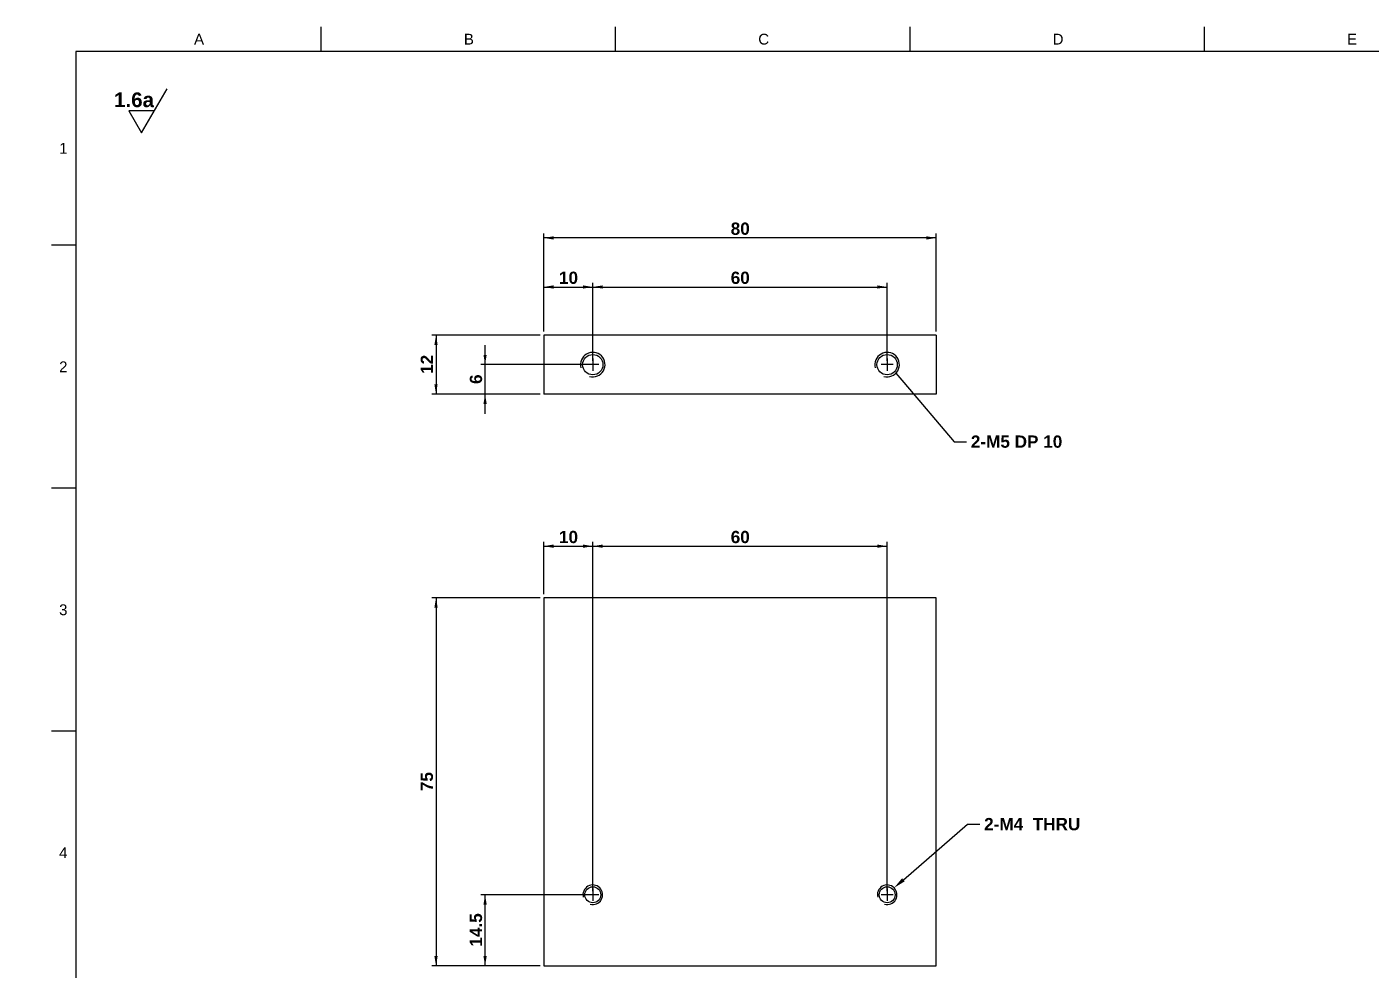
# Model space of a CAD drawing. Header units: millimetres. Extents: x 0 to 416, y -34 to 292.
# Drawn here: x 0 to 274, y 99.8 to 292 of the extents above; entities that cross this region are included whole.
import ezdxf
from ezdxf import colors
from ezdxf.entities.mleader import LeaderData, LeaderLine
from ezdxf.enums import TextEntityAlignment as Align
from ezdxf.lldxf.tags import DXFTag
from ezdxf.math import Vec2, Vec3

# ---------------------------------------------------------------- set-up
doc = ezdxf.new("R2010")
doc.units = ezdxf.units.MM
for name, color, linetype in [('Default', 7, 'Continuous'), ('LOGO', 7, 'Continuous'), ('MEC-000333184', 7, 'Continuous'), ('Template', 7, 'Continuous')]:
    doc.layers.add(name, color=color, linetype=linetype)
doc.styles.add('SEACAD_Arial', font='')
doc.styles.add('SEACAD_ArialB', font='arialbd.ttf')
doc.styles.get('SEACAD_Arial').set_extended_font_data('Arial')
tags = doc.linetypes.add('CENTER2', pattern=[28.575, 19.05, -3.175, 3.175, -3.175]).pattern_tags.tags
tags[10:11] = [DXFTag(74, 4), DXFTag(75, 0), DXFTag(340, '0'), DXFTag(46, 0.0), DXFTag(50, 0.0), DXFTag(44, 0.0), DXFTag(45, 0.0)]
tags[8:9] = [DXFTag(74, 4), DXFTag(75, 0), DXFTag(340, '0'), DXFTag(46, 0.0), DXFTag(50, 0.0), DXFTag(44, 0.0), DXFTag(45, 0.0)]
tags[6:7] = [DXFTag(74, 4), DXFTag(75, 0), DXFTag(340, '0'), DXFTag(46, 0.0), DXFTag(50, 0.0), DXFTag(44, 0.0), DXFTag(45, 0.0)]
tags[4:5] = [DXFTag(74, 4), DXFTag(75, 0), DXFTag(340, '0'), DXFTag(46, 0.0), DXFTag(50, 0.0), DXFTag(44, 0.0), DXFTag(45, 0.0)]
doc.dimstyles.new('STD', dxfattribs={"dimtxt": 2.5, "dimasz": 2, "dimexe": 0.875, "dimexo": 0.75, "dimtad": 1, "dimdec": 3, "dimdsep": 46, "dimtxsty": 'SEACAD_Arial', "dimblk1": '_SE_FILLED', "dimblk2": '_SE_FILLED', "dimsah": 1, "dimcen": 1.25, "dimadec": 1, "dimazin": 0, "dimtfac": 0.7, "dimtdec": 4, "dimtmove": 0, "dimatfit": 3, "dimfxl": 1, "dimarcsym": 0})

# ---------------------------------------------------------------- blocks, each defined once
blk = doc.blocks.new('SEANNOT_GROUP')
at = {"layer": 'Default', "color": 7, "linetype": 'Continuous'}
for p, q in [((23.38, 270.4), (28.58, 279.4)), ((20.78, 274.9), (23.38, 270.4)), ((25.98, 274.9), (20.78, 274.9))]:
    blk.add_line(p, q, dxfattribs=at)
at = {"layer": 'Default', "color": 7, "linetype": 'Continuous', "style": 'SEACAD_ArialB'}
blk.add_text('1.6a', height=3, dxfattribs=at).set_placement((17.76, 278.65), align=Align.TOP_LEFT)
blk = doc.blocks.new('SEANNOT_GROUP1')
at = {"layer": 'Default', "color": 7, "linetype": 'CENTER2'}
for p, q in [((116.59, 115.19), (114.09, 115.19)), ((115.34, 116.44), (115.34, 113.94))]:
    blk.add_line(p, q, dxfattribs=at)
blk = doc.blocks.new('SEANNOT_GROUP2')
at = {"layer": 'Default', "color": 7, "linetype": 'CENTER2'}
for p, q in [((176.59, 115.19), (174.09, 115.19)), ((175.34, 116.44), (175.34, 113.94))]:
    blk.add_line(p, q, dxfattribs=at)
blk = doc.blocks.new('SEANNOT_GROUP3')
at = {"layer": 'Default', "color": 7, "linetype": 'CENTER2'}
for p, q in [((116.59, 223.19), (114.09, 223.19)), ((115.34, 224.44), (115.34, 221.94))]:
    blk.add_line(p, q, dxfattribs=at)
blk = doc.blocks.new('SEANNOT_GROUP4')
at = {"layer": 'Default', "color": 7, "linetype": 'CENTER2'}
for p, q in [((176.59, 223.19), (174.09, 223.19)), ((175.34, 224.44), (175.34, 221.94))]:
    blk.add_line(p, q, dxfattribs=at)
blk = doc.blocks.new('_SE_FILLED')
at = {"color": 0}
blk.add_line((0, 0), (-1, 0), dxfattribs=at)
blk.add_solid([(0, 0), (-1, -0.1665), (-1, 0.1665), (0, 0)], dxfattribs=at)
blk = doc.blocks.new('SE')
at = {"layer": 'MEC-000333184', "color": 7, "linetype": 'Continuous'}
for p, q in [((185.34, 175.69), (105.34, 175.69)), ((105.34, 175.69), (105.34, 100.69)), ((185.34, 100.69), (185.34, 175.69)), ((105.34, 100.69), (185.34, 100.69))]:
    blk.add_line(p, q, dxfattribs=at)
for centre in [(115.34, 115.19), (175.34, 115.19)]:
    blk.add_circle(centre, 1.62, dxfattribs=at)
for centre in [(115.34, 115.19), (175.34, 115.19)]:
    blk.add_arc(centre, 2, 255, 195, dxfattribs=at)
blk = doc.blocks.new('SE1')
at = {"layer": 'MEC-000333184', "color": 7, "linetype": 'Continuous'}
for p, q in [((185.34, 229.19), (105.34, 229.19)), ((105.34, 229.19), (105.34, 217.19)), ((185.34, 229.19), (185.34, 217.19)), ((185.34, 217.19), (105.34, 217.19))]:
    blk.add_line(p, q, dxfattribs=at)
for centre in [(115.34, 223.19), (175.34, 223.19)]:
    blk.add_circle(centre, 2.07, dxfattribs=at)
for centre in [(115.34, 223.19), (175.34, 223.19)]:
    blk.add_arc(centre, 2.5, 255, 195, dxfattribs=at)
blk = doc.blocks.new('DMBLK37')
at = {"layer": 'Default', "linetype": 'Continuous'}
for points in [[(83.06, 173.69), (83.72, 173.69), (83.39, 175.69)], [(83.06, 102.69), (83.39, 100.69), (83.72, 102.69)]]:
    blk.add_hatch(color=7, dxfattribs=at).paths.add_polyline_path(points)
at = {"layer": 'Default', "color": 7, "linetype": 'Continuous'}
for p, q in [((104.59, 175.69), (82.52, 175.69)), ((83.39, 175.69), (83.39, 100.69)), ((104.59, 100.69), (82.52, 100.69))]:
    blk.add_line(p, q, dxfattribs=at)
at = {"layer": 'Default', "color": 7, "linetype": 'Continuous', "style": 'SEACAD_ArialB'}
blk.add_text('75', height=2.5, rotation=90, dxfattribs=at).set_placement((80.27, 136.3), align=Align.TOP_LEFT)
blk = doc.blocks.new('DMBLK38')
at = {"layer": 'Default', "linetype": 'Continuous'}
for points in [[(83.06, 227.19), (83.72, 227.19), (83.39, 229.19)], [(83.06, 219.19), (83.39, 217.19), (83.72, 219.19)]]:
    blk.add_hatch(color=7, dxfattribs=at).paths.add_polyline_path(points)
at = {"layer": 'Default', "color": 7, "linetype": 'Continuous'}
for p, q in [((104.59, 229.19), (82.52, 229.19)), ((83.39, 229.19), (83.39, 217.19)), ((104.59, 217.19), (82.52, 217.19))]:
    blk.add_line(p, q, dxfattribs=at)
at = {"layer": 'Default', "color": 7, "linetype": 'Continuous', "style": 'SEACAD_ArialB'}
blk.add_text('12', height=2.5, rotation=90, dxfattribs=at).set_placement((80.27, 221.31), align=Align.TOP_LEFT)
blk = doc.blocks.new('DMBLK39')
at = {"layer": 'Default', "linetype": 'Continuous'}
for points in [[(107.34, 249.34), (105.34, 249.01), (107.34, 248.68)], [(183.34, 249.34), (183.34, 248.68), (185.34, 249.01)]]:
    blk.add_hatch(color=7, dxfattribs=at).paths.add_polyline_path(points)
at = {"layer": 'Default', "color": 7, "linetype": 'Continuous'}
for p, q in [((105.34, 229.94), (105.34, 249.89)), ((185.34, 229.94), (185.34, 249.89)), ((185.34, 249.01), (105.34, 249.01))]:
    blk.add_line(p, q, dxfattribs=at)
at = {"layer": 'Default', "color": 7, "linetype": 'Continuous', "style": 'SEACAD_ArialB'}
blk.add_text('80', height=2.5, dxfattribs=at).set_placement((143.45, 252.14), align=Align.TOP_LEFT)
blk = doc.blocks.new('DMBLK40')
at = {"layer": 'Default', "linetype": 'Continuous'}
for points in [[(107.34, 239.34), (105.34, 239.01), (107.34, 238.68)], [(113.34, 239.34), (113.34, 238.68), (115.34, 239.01)]]:
    blk.add_hatch(color=7, dxfattribs=at).paths.add_polyline_path(points)
at = {"layer": 'Default', "color": 7, "linetype": 'Continuous'}
for p, q in [((105.34, 229.94), (105.34, 239.89)), ((105.34, 239.01), (115.34, 239.01)), ((115.34, 223.94), (115.34, 239.89))]:
    blk.add_line(p, q, dxfattribs=at)
at = {"layer": 'Default', "color": 7, "linetype": 'Continuous', "style": 'SEACAD_ArialB'}
blk.add_text('10', height=2.5, dxfattribs=at).set_placement((108.45, 242.14), align=Align.TOP_LEFT)
blk = doc.blocks.new('DMBLK41')
at = {"layer": 'Default', "linetype": 'Continuous'}
for points in [[(117.34, 239.34), (115.34, 239.01), (117.34, 238.68)], [(173.34, 239.34), (173.34, 238.68), (175.34, 239.01)]]:
    blk.add_hatch(color=7, dxfattribs=at).paths.add_polyline_path(points)
at = {"layer": 'Default', "color": 7, "linetype": 'Continuous'}
for p, q in [((115.34, 223.94), (115.34, 239.89)), ((115.34, 239.01), (175.34, 239.01)), ((175.34, 223.94), (175.34, 239.89))]:
    blk.add_line(p, q, dxfattribs=at)
at = {"layer": 'Default', "color": 7, "linetype": 'Continuous', "style": 'SEACAD_ArialB'}
blk.add_text('60', height=2.5, dxfattribs=at).set_placement((143.45, 242.14), align=Align.TOP_LEFT)
blk = doc.blocks.new('DMBLK42')
at = {"layer": 'Default', "linetype": 'Continuous'}
for points in [[(93.06, 225.19), (93.39, 223.19), (93.72, 225.19)], [(93.06, 215.19), (93.72, 215.19), (93.39, 217.19)]]:
    blk.add_hatch(color=7, dxfattribs=at).paths.add_polyline_path(points)
at = {"layer": 'Default', "color": 7, "linetype": 'Continuous'}
for p, q in [((93.39, 213.19), (93.39, 227.19)), ((114.59, 223.19), (92.52, 223.19)), ((104.59, 217.19), (92.52, 217.19))]:
    blk.add_line(p, q, dxfattribs=at)
at = {"layer": 'Default', "color": 7, "linetype": 'Continuous', "style": 'SEACAD_ArialB'}
blk.add_text('6', height=2.5, rotation=90, dxfattribs=at).set_placement((90.27, 219.25), align=Align.TOP_LEFT)
blk = doc.blocks.new('DMBLK43')
at = {"layer": 'Default', "linetype": 'Continuous'}
for points in [[(93.06, 113.19), (93.72, 113.19), (93.39, 115.19)], [(93.06, 102.69), (93.39, 100.69), (93.72, 102.69)]]:
    blk.add_hatch(color=7, dxfattribs=at).paths.add_polyline_path(points)
at = {"layer": 'Default', "color": 7, "linetype": 'Continuous'}
for p, q in [((114.59, 115.19), (92.52, 115.19)), ((93.39, 100.69), (93.39, 115.19)), ((104.59, 100.69), (92.52, 100.69))]:
    blk.add_line(p, q, dxfattribs=at)
at = {"layer": 'Default', "color": 7, "linetype": 'Continuous', "style": 'SEACAD_ArialB'}
blk.add_text('14.5', height=2.5, rotation=90, dxfattribs=at).set_placement((90.27, 104.63), align=Align.TOP_LEFT)
blk = doc.blocks.new('DMBLK44')
at = {"layer": 'Default', "linetype": 'Continuous'}
for points in [[(107.34, 186.54), (105.34, 186.21), (107.34, 185.87)], [(113.34, 186.54), (113.34, 185.87), (115.34, 186.21)]]:
    blk.add_hatch(color=7, dxfattribs=at).paths.add_polyline_path(points)
at = {"layer": 'Default', "color": 7, "linetype": 'Continuous'}
for p, q in [((105.34, 176.44), (105.34, 187.08)), ((115.34, 115.94), (115.34, 187.08)), ((105.34, 186.21), (115.34, 186.21))]:
    blk.add_line(p, q, dxfattribs=at)
at = {"layer": 'Default', "color": 7, "linetype": 'Continuous', "style": 'SEACAD_ArialB'}
blk.add_text('10', height=2.5, dxfattribs=at).set_placement((108.45, 189.33), align=Align.TOP_LEFT)
blk = doc.blocks.new('DMBLK45')
at = {"layer": 'Default', "linetype": 'Continuous'}
for points in [[(117.34, 186.54), (115.34, 186.21), (117.34, 185.87)], [(173.34, 186.54), (173.34, 185.87), (175.34, 186.21)]]:
    blk.add_hatch(color=7, dxfattribs=at).paths.add_polyline_path(points)
at = {"layer": 'Default', "color": 7, "linetype": 'Continuous'}
for p, q in [((115.34, 115.94), (115.34, 187.08)), ((175.34, 115.94), (175.34, 187.08)), ((115.34, 186.21), (175.34, 186.21))]:
    blk.add_line(p, q, dxfattribs=at)
at = {"layer": 'Default', "color": 7, "linetype": 'Continuous', "style": 'SEACAD_ArialB'}
blk.add_text('60', height=2.5, dxfattribs=at).set_placement((143.45, 189.33), align=Align.TOP_LEFT)
blk = doc.blocks.new('_Dot')
at = {"color": 0, "linetype": 'ByBlock', "lineweight": -2}
blk.add_line((-0.5, 0), (-1, 0), dxfattribs=at)
at = {"color": 0, "linetype": 'ByBlock', "const_width": 0.5}
blk.add_lwpolyline([(-0.25, 0, 1), (0.25, 0, 1)], format="xyb", close=True, dxfattribs=at)

msp = doc.modelspace()

# ---------------------------------------------------------------- linework, layer by layer
at = {"layer": 'Template', "color": 7, "linetype": 'Continuous'}
for p, q in [((60, 287), (60, 292)), ((120, 287), (120, 292)), ((180, 287), (180, 292)), ((240, 287), (240, 292)), ((10, 287), (10, 10)), ((411, 287), (10, 287)), ((10, 247.5), (5, 247.5)), ((10, 198), (5, 198)), ((10, 148.5), (5, 148.5))]:
    msp.add_line(p, q, dxfattribs=at)

# ---------------------------------------------------------------- block references
at = {"layer": 'Default'}
for name in ['SEANNOT_GROUP', 'SE1', 'SEANNOT_GROUP3', 'SEANNOT_GROUP4', 'SE', 'SEANNOT_GROUP1', 'SEANNOT_GROUP2']:
    msp.add_blockref(name, (0, 0), dxfattribs=at)

# ---------------------------------------------------------------- dimensions: what is measured, and where the dimension line sits
at = {"layer": 'Default', "color": 7, "linetype": 'Continuous'}
for base, p1, p2, picture, middle in [((105.341, 249.0116), (185.341, 229.1949), (105.341, 229.1949), 'DMBLK39', (145.341, 249.0116)), ((115.341, 239.0116), (105.341, 229.1949), (115.341, 223.1949), 'DMBLK40', (110.341, 239.0116)), ((115.341, 186.2079), (105.341, 175.6884), (115.341, 115.1884), 'DMBLK44', (110.341, 186.2079))]:
    dim = msp.add_linear_dim(base=base, p1=p1, p2=p2, text='\\A1;<>', dimstyle='STD', dxfattribs=at)
    dim.commit()
    dim.dimension.update_dxf_attribs({"geometry": picture, "text_midpoint": middle, "dimtype": 160})
for base, p1, p2, angle, picture, middle, dimtype in [((115.341, 239.0116), (115.341, 223.1949), (175.341, 223.1949), 0, 'DMBLK41', (145.341, 239.0116), 161), ((83.3909, 229.1949), (105.341, 229.1949), (105.341, 217.1949), 270, 'DMBLK38', (83.3909, 223.1949), 161), ((93.3909, 223.1949), (105.341, 217.1949), (115.341, 223.1949), 90, 'DMBLK42', (93.3909, 220.1949), 160), ((115.341, 186.2079), (115.341, 115.1884), (175.341, 115.1884), 0, 'DMBLK45', (145.341, 186.2079), 161), ((83.3909, 175.6884), (105.341, 175.6884), (105.341, 100.6884), 270, 'DMBLK37', (83.3909, 138.1884), 161), ((93.3909, 115.1884), (105.341, 100.6884), (115.341, 115.1884), 90, 'DMBLK43', (93.3909, 107.9384), 160)]:
    dim = msp.add_linear_dim(base=base, p1=p1, p2=p2, angle=angle, text='\\A1;<>', dimstyle='STD', dxfattribs=at)
    dim.commit()
    dim.dimension.update_dxf_attribs({"geometry": picture, "text_midpoint": middle, "dimtype": dimtype})

# ---------------------------------------------------------------- leaders
ml = msp.add_multileader_mtext('Standard', dxfattribs=at)
ml.set_content('{\\pxsm0.9;\\fArial|b1||i0||c0|p34;\\W1.;2-M5 DP 10\\P}', color=256)
ml.set_leader_properties()
ml.set_arrow_properties(name='_SE_FILLED')
ml.build(insert=Vec2(0, 0))
ml.multileader.update_dxf_attribs({"dogleg_length": 2.5, "arrow_head_size": 2.5})
ctx = ml.context
ctx.base_point, ctx.char_height, ctx.arrow_head_size, ctx.landing_gap_size = Vec3(190.4009, 208.2388), 2.5, 2.5, 0.875
notes = []
notes.append((ctx, [(0, (1, 1, 0), (189.0259, 207.4888), (1, 0), 2.5, [(0, [(177.1088, 221.4271)], 0, [])])]))
ctx.mtext.insert = Vec3(192.4009, 208.7601)
ml = msp.add_multileader_mtext('Standard', dxfattribs=at)
ml.set_content('{\\pxsm0.9;\\fArial|b1||i0||c0|p34;\\W1.;2-M4  THRU\\P}', color=256)
ml.set_leader_properties()
ml.build(insert=Vec2(0, 0))
ml.multileader.update_dxf_attribs({"dogleg_length": 2.5, "arrow_head_size": 2.5})
ctx = ml.context
ctx.base_point, ctx.char_height, ctx.arrow_head_size, ctx.landing_gap_size = Vec3(193.1118, 130.3129), 2.5, 2.5, 0.875
notes.append((ctx, [(0, (1, 1, 0), (191.7368, 129.5629), (1, 0), 2.5, [(0, [(176.7553, 116.6026)], 0, [])])]))
ctx.mtext.insert = Vec3(195.1118, 130.8341)
at = {"layer": 'LOGO', "color": 7, "linetype": 'Continuous'}
ml = msp.add_multileader_mtext('Standard', dxfattribs=at)
ml.set_content('{\\pxsm0.9;\\fArial|b0||i0||c0|p34;\\W1.;CONFIDENTIAL\\P}', color=256)
ml.set_leader_properties()
ml.set_arrow_properties(name='DOT')
ml.build(insert=Vec2(0, 0))
ml.multileader.update_dxf_attribs({"leader_type": 0, "text_left_attachment_type": 4, "text_right_attachment_type": 4, "dogleg_length": 0, "arrow_head_size": 2.4})
ctx = ml.context
ctx.base_point, ctx.char_height, ctx.arrow_head_size, ctx.landing_gap_size = Vec3(377.1604, 289.9423), 3, 2.4, 1.05
ctx.left_attachment, ctx.right_attachment = 4, 4
notes.append((ctx, [(0, (0, 0, 0), (0, 0), (1, 0), 1, [])]))
ctx.mtext.insert = Vec3(379.1604, 291.4678)
at = {"layer": 'Template', "color": 7, "linetype": 'Continuous'}
ml = msp.add_multileader_mtext('Standard', dxfattribs=at)
ml.set_content('{\\pxsm0.9;\\fArial|b0||i0||c0|p34;\\W1.;C\\P}', color=256)
ml.set_leader_properties()
ml.set_arrow_properties(name='DOT')
ml.build(insert=Vec2(0, 0))
ml.multileader.update_dxf_attribs({"leader_type": 0, "dogleg_length": 0, "arrow_head_size": 1.76})
ctx = ml.context
ctx.base_point, ctx.char_height, ctx.arrow_head_size, ctx.landing_gap_size = Vec3(147.0652, 289.4813), 2.2, 1.76, 0.77
notes.append((ctx, [(0, (0, 0, 0), (0, 0), (1, 0), 1, [])]))
ctx.mtext.insert = Vec3(149.0652, 290.6)
ml = msp.add_multileader_mtext('Standard', dxfattribs=at)
ml.set_content('{\\pxsm0.9;\\fArial|b0||i0||c0|p34;\\W1.;A\\P}', color=256)
ml.set_leader_properties()
ml.set_arrow_properties(name='DOT')
ml.build(insert=Vec2(0, 0))
ml.multileader.update_dxf_attribs({"leader_type": 0, "dogleg_length": 0, "arrow_head_size": 1.76})
ctx = ml.context
ctx.base_point, ctx.char_height, ctx.arrow_head_size, ctx.landing_gap_size = Vec3(32.0652, 289.5), 2.2, 1.76, 0.77
notes.append((ctx, [(0, (0, 0, 0), (0, 0), (1, 0), 1, [])]))
ctx.mtext.insert = Vec3(34.0652, 290.6)
ml = msp.add_multileader_mtext('Standard', dxfattribs=at)
ml.set_content('{\\pxsm0.9;\\fArial|b0||i0||c0|p34;\\W1.;B\\P}', color=256)
ml.set_leader_properties()
ml.set_arrow_properties(name='DOT')
ml.build(insert=Vec2(0, 0))
ml.multileader.update_dxf_attribs({"leader_type": 0, "dogleg_length": 0, "arrow_head_size": 1.76})
ctx = ml.context
ctx.base_point, ctx.char_height, ctx.arrow_head_size, ctx.landing_gap_size = Vec3(87.0652, 289.5), 2.2, 1.76, 0.77
notes.append((ctx, [(0, (0, 0, 0), (0, 0), (1, 0), 1, [])]))
ctx.mtext.insert = Vec3(89.0652, 290.6)
ml = msp.add_multileader_mtext('Standard', dxfattribs=at)
ml.set_content('{\\pxsm0.9;\\fArial|b0||i0||c0|p34;\\W1.;D\\P}', color=256)
ml.set_leader_properties()
ml.set_arrow_properties(name='DOT')
ml.build(insert=Vec2(0, 0))
ml.multileader.update_dxf_attribs({"leader_type": 0, "dogleg_length": 0, "arrow_head_size": 1.76})
ctx = ml.context
ctx.base_point, ctx.char_height, ctx.arrow_head_size, ctx.landing_gap_size = Vec3(207.0652, 289.5), 2.2, 1.76, 0.77
notes.append((ctx, [(0, (0, 0, 0), (0, 0), (1, 0), 1, [])]))
ctx.mtext.insert = Vec3(209.0652, 290.6)
ml = msp.add_multileader_mtext('Standard', dxfattribs=at)
ml.set_content('{\\pxsm0.9;\\fArial|b0||i0||c0|p34;\\W1.;E\\P}', color=256)
ml.set_leader_properties()
ml.set_arrow_properties(name='DOT')
ml.build(insert=Vec2(0, 0))
ml.multileader.update_dxf_attribs({"leader_type": 0, "dogleg_length": 0, "arrow_head_size": 1.76})
ctx = ml.context
ctx.base_point, ctx.char_height, ctx.arrow_head_size, ctx.landing_gap_size = Vec3(267.0652, 289.5), 2.2, 1.76, 0.77
notes.append((ctx, [(0, (0, 0, 0), (0, 0), (1, 0), 1, [])]))
ctx.mtext.insert = Vec3(269.0652, 290.6)
ml = msp.add_multileader_mtext('Standard', dxfattribs=at)
ml.set_content('{\\pxsm0.9;\\fArial|b0||i0||c0|p34;\\W1.;F\\P}', color=256)
ml.set_leader_properties()
ml.set_arrow_properties(name='DOT')
ml.build(insert=Vec2(0, 0))
ml.multileader.update_dxf_attribs({"leader_type": 0, "dogleg_length": 0, "arrow_head_size": 1.76})
ctx = ml.context
ctx.base_point, ctx.char_height, ctx.arrow_head_size, ctx.landing_gap_size = Vec3(327.0652, 289.5), 2.2, 1.76, 0.77
notes.append((ctx, [(0, (0, 0, 0), (0, 0), (1, 0), 1, [])]))
ctx.mtext.insert = Vec3(329.0652, 290.6)
ml = msp.add_multileader_mtext('Standard', dxfattribs=at)
ml.set_content('{\\pxsm0.9;\\fArial|b0||i0||c0|p34;\\W1.;1\\P}', color=256)
ml.set_leader_properties()
ml.set_arrow_properties(name='DOT')
ml.build(insert=Vec2(0, 0))
ml.multileader.update_dxf_attribs({"leader_type": 0, "dogleg_length": 0, "arrow_head_size": 1.76})
ctx = ml.context
ctx.base_point, ctx.char_height, ctx.arrow_head_size, ctx.landing_gap_size = Vec3(4.5652, 267.25), 2.2, 1.76, 0.77
notes.append((ctx, [(0, (0, 0, 0), (0, 0), (1, 0), 1, [])]))
ctx.mtext.insert = Vec3(6.5652, 268.35)
ml = msp.add_multileader_mtext('Standard', dxfattribs=at)
ml.set_content('{\\pxsm0.9;\\fArial|b0||i0||c0|p34;\\W1.;2\\P}', color=256)
ml.set_leader_properties()
ml.set_arrow_properties(name='DOT')
ml.build(insert=Vec2(0, 0))
ml.multileader.update_dxf_attribs({"leader_type": 0, "dogleg_length": 0, "arrow_head_size": 1.76})
ctx = ml.context
ctx.base_point, ctx.char_height, ctx.arrow_head_size, ctx.landing_gap_size = Vec3(4.5652, 222.75), 2.2, 1.76, 0.77
notes.append((ctx, [(0, (0, 0, 0), (0, 0), (1, 0), 1, [])]))
ctx.mtext.insert = Vec3(6.5652, 223.85)
ml = msp.add_multileader_mtext('Standard', dxfattribs=at)
ml.set_content('{\\pxsm0.9;\\fArial|b0||i0||c0|p34;\\W1.;3\\P}', color=256)
ml.set_leader_properties()
ml.set_arrow_properties(name='DOT')
ml.build(insert=Vec2(0, 0))
ml.multileader.update_dxf_attribs({"leader_type": 0, "dogleg_length": 0, "arrow_head_size": 1.76})
ctx = ml.context
ctx.base_point, ctx.char_height, ctx.arrow_head_size, ctx.landing_gap_size = Vec3(4.5652, 173.2313), 2.2, 1.76, 0.77
notes.append((ctx, [(0, (0, 0, 0), (0, 0), (1, 0), 1, [])]))
ctx.mtext.insert = Vec3(6.5652, 174.35)
ml = msp.add_multileader_mtext('Standard', dxfattribs=at)
ml.set_content('{\\pxsm0.9;\\fArial|b0||i0||c0|p34;\\W1.;4\\P}', color=256)
ml.set_leader_properties()
ml.set_arrow_properties(name='DOT')
ml.build(insert=Vec2(0, 0))
ml.multileader.update_dxf_attribs({"leader_type": 0, "dogleg_length": 0, "arrow_head_size": 1.76})
ctx = ml.context
ctx.base_point, ctx.char_height, ctx.arrow_head_size, ctx.landing_gap_size = Vec3(4.5652, 123.75), 2.2, 1.76, 0.77
notes.append((ctx, [(0, (0, 0, 0), (0, 0), (1, 0), 1, [])]))
ctx.mtext.insert = Vec3(6.5652, 124.85)
for ctx, leaders in notes:
    for number, flags, end, landing, length, lines in leaders:
        leader = LeaderData()
        leader.index, (leader.has_last_leader_line, leader.has_dogleg_vector, leader.attachment_direction) = number, flags
        leader.last_leader_point, leader.dogleg_vector, leader.dogleg_length = Vec3(end), Vec3(landing), length
        for number, points, colour, breaks in lines:
            line = LeaderLine()
            line.index, line.vertices, line.color, line.breaks = number, Vec3.list(points), colors.encode_raw_color(colour), breaks
            leader.lines.append(line)
        ctx.leaders.append(leader)

doc.saveas('drawing.dxf')
